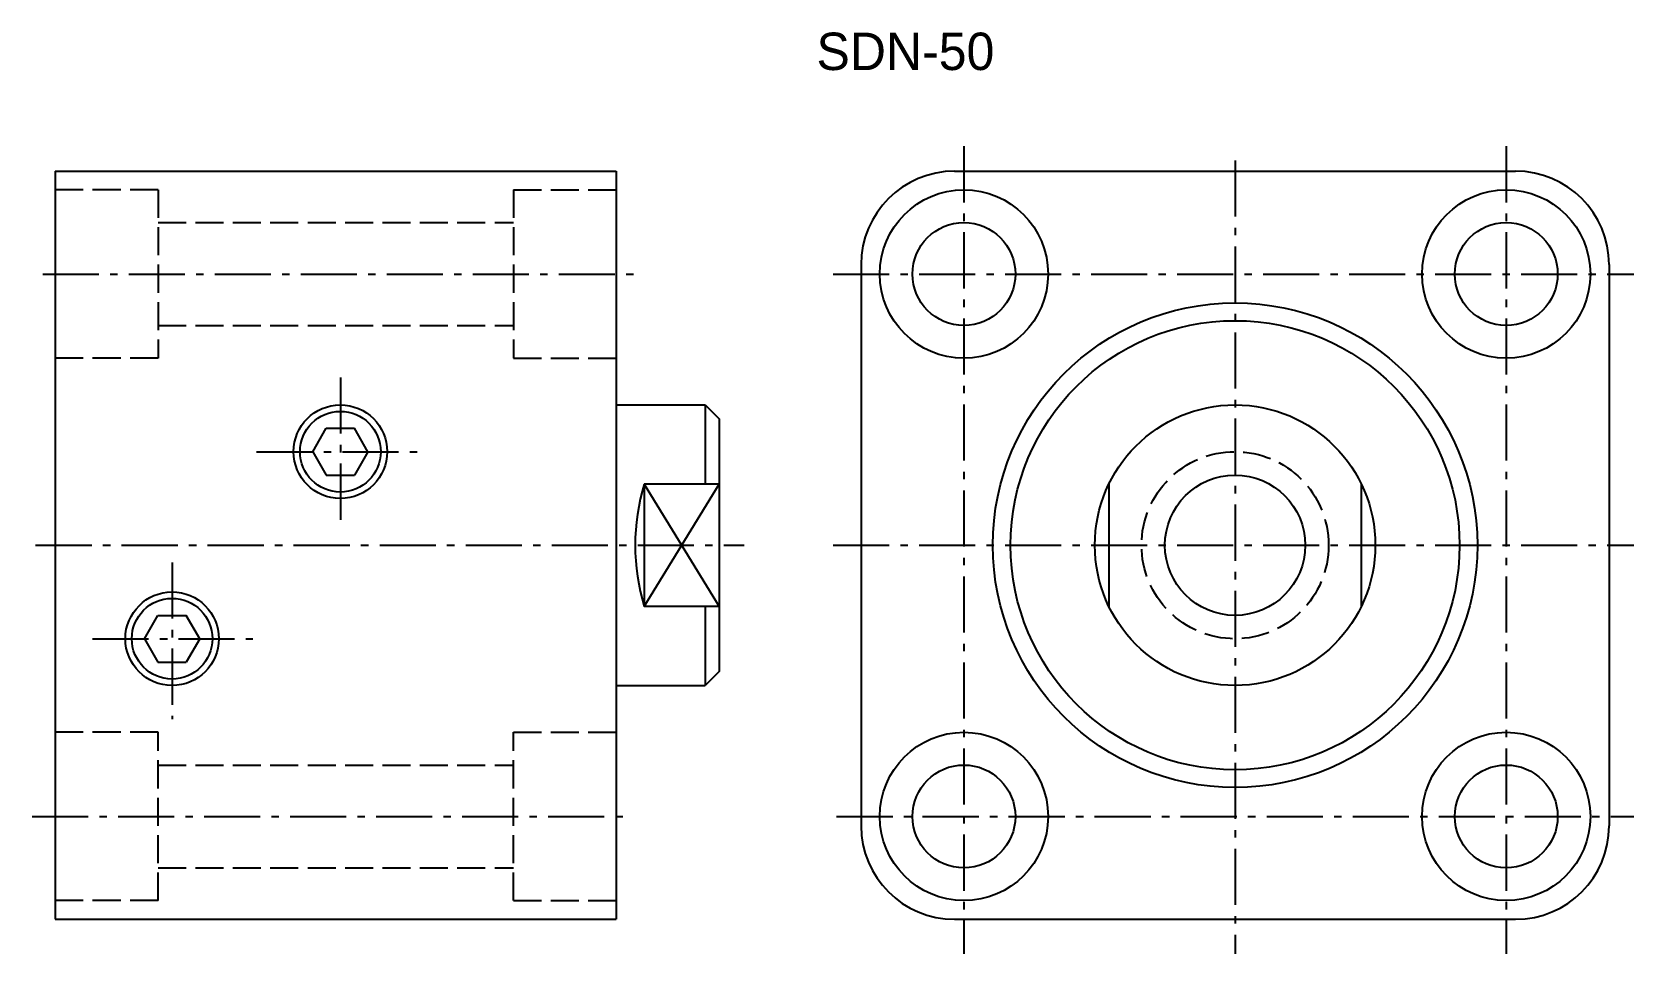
# Model space of a CAD drawing. Extents: x 226 to 397, y 229 to 328.
import ezdxf

# ---------------------------------------------------------------- set-up
doc = ezdxf.new("R2010")
doc.units = 0
doc.header["$MEASUREMENT"] = 0
doc.linetypes.add('DASHED', pattern=[4, 3, -1])
doc.linetypes.add('SCENTER', pattern=[9.2, 6, -1.2, 0.8, -1.2])
for name, color, linetype in [('CON', 2, 'CONTINUOUS'), ('DAS', 3, 'DASHED'), ('SCEN', 1, 'SCENTER'), ('UTI', 7, 'CONTINUOUS')]:
    doc.layers.add(name, color=color, linetype=linetype)
doc.styles.add('CHINA', font='C2', dxfattribs={"bigfont": 'CHINA'})

# ---------------------------------------------------------------- blocks, each defined once
blk = doc.blocks.new('00000093')
at = {"layer": 'CON'}
for p, q in [((-2.95, 0), (-1.51, 2.5)), ((-1.51, 2.5), (1.51, 2.5)), ((2.95, 0), (1.51, 2.5)), ((2.95, 0), (1.51, -2.5)), ((-2.95, 0), (-1.51, -2.5)), ((-1.51, -2.5), (1.51, -2.5))]:
    blk.add_line(p, q, dxfattribs=at)
for radius in [5, 4.31]:
    blk.add_circle((0, 0), radius, dxfattribs=at)

msp = doc.modelspace()

# ---------------------------------------------------------------- linework, layer by layer
at = {"layer": 'CON'}
for p, q in [((228.49, 313.17), (288.49, 313.17)), ((228.49, 313.17), (228.49, 233.17)), ((288.49, 313.17), (288.49, 233.17)), ((324.68, 313.17), (384.68, 313.17)), ((314.68, 303.17), (314.68, 243.17)), ((394.68, 303.17), (394.68, 243.17)), ((288.49, 288.17), (297.99, 288.17)), ((297.99, 288.17), (297.99, 279.71)), ((297.99, 288.17), (299.49, 286.67)), ((299.49, 286.67), (299.49, 259.67)), ((291.49, 279.71), (291.49, 266.63)), ((299.49, 279.71), (291.49, 279.71)), ((291.49, 266.63), (299.49, 279.71)), ((291.49, 279.71), (299.49, 266.63)), ((341.18, 279.71), (341.18, 266.63)), ((368.18, 279.71), (368.18, 266.63)), ((299.49, 266.63), (291.49, 266.63)), ((297.99, 266.63), (297.99, 258.17)), ((299.49, 259.67), (297.99, 258.17)), ((288.49, 258.17), (297.99, 258.17)), ((228.49, 233.17), (288.49, 233.17)), ((324.68, 233.17), (384.68, 233.17))]:
    msp.add_line(p, q, dxfattribs=at)
for centre, radius in [((325.68, 302.17), 9), ((383.68, 302.17), 9), ((325.68, 302.17), 5.5), ((383.68, 302.17), 5.5), ((354.68, 273.17), 25.91), ((354.68, 273.17), 24.01), ((354.68, 273.17), 15), ((354.68, 273.17), 7.5), ((325.68, 244.17), 9), ((383.68, 244.17), 9), ((325.68, 244.17), 5.5), ((383.68, 244.17), 5.5)]:
    msp.add_circle(centre, radius, dxfattribs=at)
for centre, radius, start, end in [((324.68, 303.17), 10, 90, 180), ((384.68, 303.17), 10, 0, 90), ((312.88, 273.17), 22.37, 163.0043, 196.9957), ((324.68, 243.17), 10, 180, 270), ((384.68, 243.17), 10, 270, 0)]:
    msp.add_arc(centre, radius, start, end, dxfattribs=at)
at = {"layer": 'DAS'}
for p, q in [((239.49, 311.17), (228.49, 311.17)), ((239.49, 311.17), (239.49, 293.17)), ((277.49, 311.17), (277.49, 293.17)), ((277.49, 311.17), (288.49, 311.17)), ((239.49, 307.67), (277.49, 307.67)), ((239.49, 296.67), (277.49, 296.67)), ((239.49, 293.17), (228.49, 293.17)), ((277.49, 293.17), (288.49, 293.17)), ((239.49, 253.17), (228.49, 253.17)), ((239.49, 235.17), (239.49, 253.17)), ((277.49, 253.17), (288.49, 253.17)), ((277.49, 235.17), (277.49, 253.17)), ((239.49, 249.67), (277.49, 249.67)), ((239.49, 238.67), (277.49, 238.67)), ((239.49, 235.17), (228.49, 235.17)), ((277.49, 235.17), (288.49, 235.17))]:
    msp.add_line(p, q, dxfattribs=at)
msp.add_circle((354.68, 273.17), 10, dxfattribs=at)
at = {"layer": 'SCEN'}
for p, q in [((325.68, 315.83), (325.68, 229.47)), ((383.68, 315.83), (383.68, 229.47)), ((354.68, 314.31), (354.68, 229.47)), ((227.15, 302.17), (290.73, 302.17)), ((311.68, 302.17), (397.34, 302.17)), ((258.99, 291.1), (258.99, 274.74)), ((250, 283.17), (267.89, 283.17)), ((226.39, 273.17), (302.16, 273.17)), ((311.68, 273.17), (397.34, 273.17)), ((240.99, 271.32), (240.99, 254.58)), ((232.48, 263.17), (249.61, 263.17)), ((226.01, 244.17), (290.35, 244.17)), ((312.06, 244.17), (397.34, 244.17))]:
    msp.add_line(p, q, dxfattribs=at)

# ---------------------------------------------------------------- block references
at = {"layer": 'CON'}
for p in [(258.99, 283.17), (240.99, 263.17)]:
    msp.add_blockref('00000093', p, dxfattribs=at)

# ---------------------------------------------------------------- texts
at = {"layer": 'UTI', "style": 'CHINA'}
msp.add_text('SDN-50', height=4, dxfattribs=at).set_placement((309.91, 323.98))

doc.saveas('drawing.dxf')
